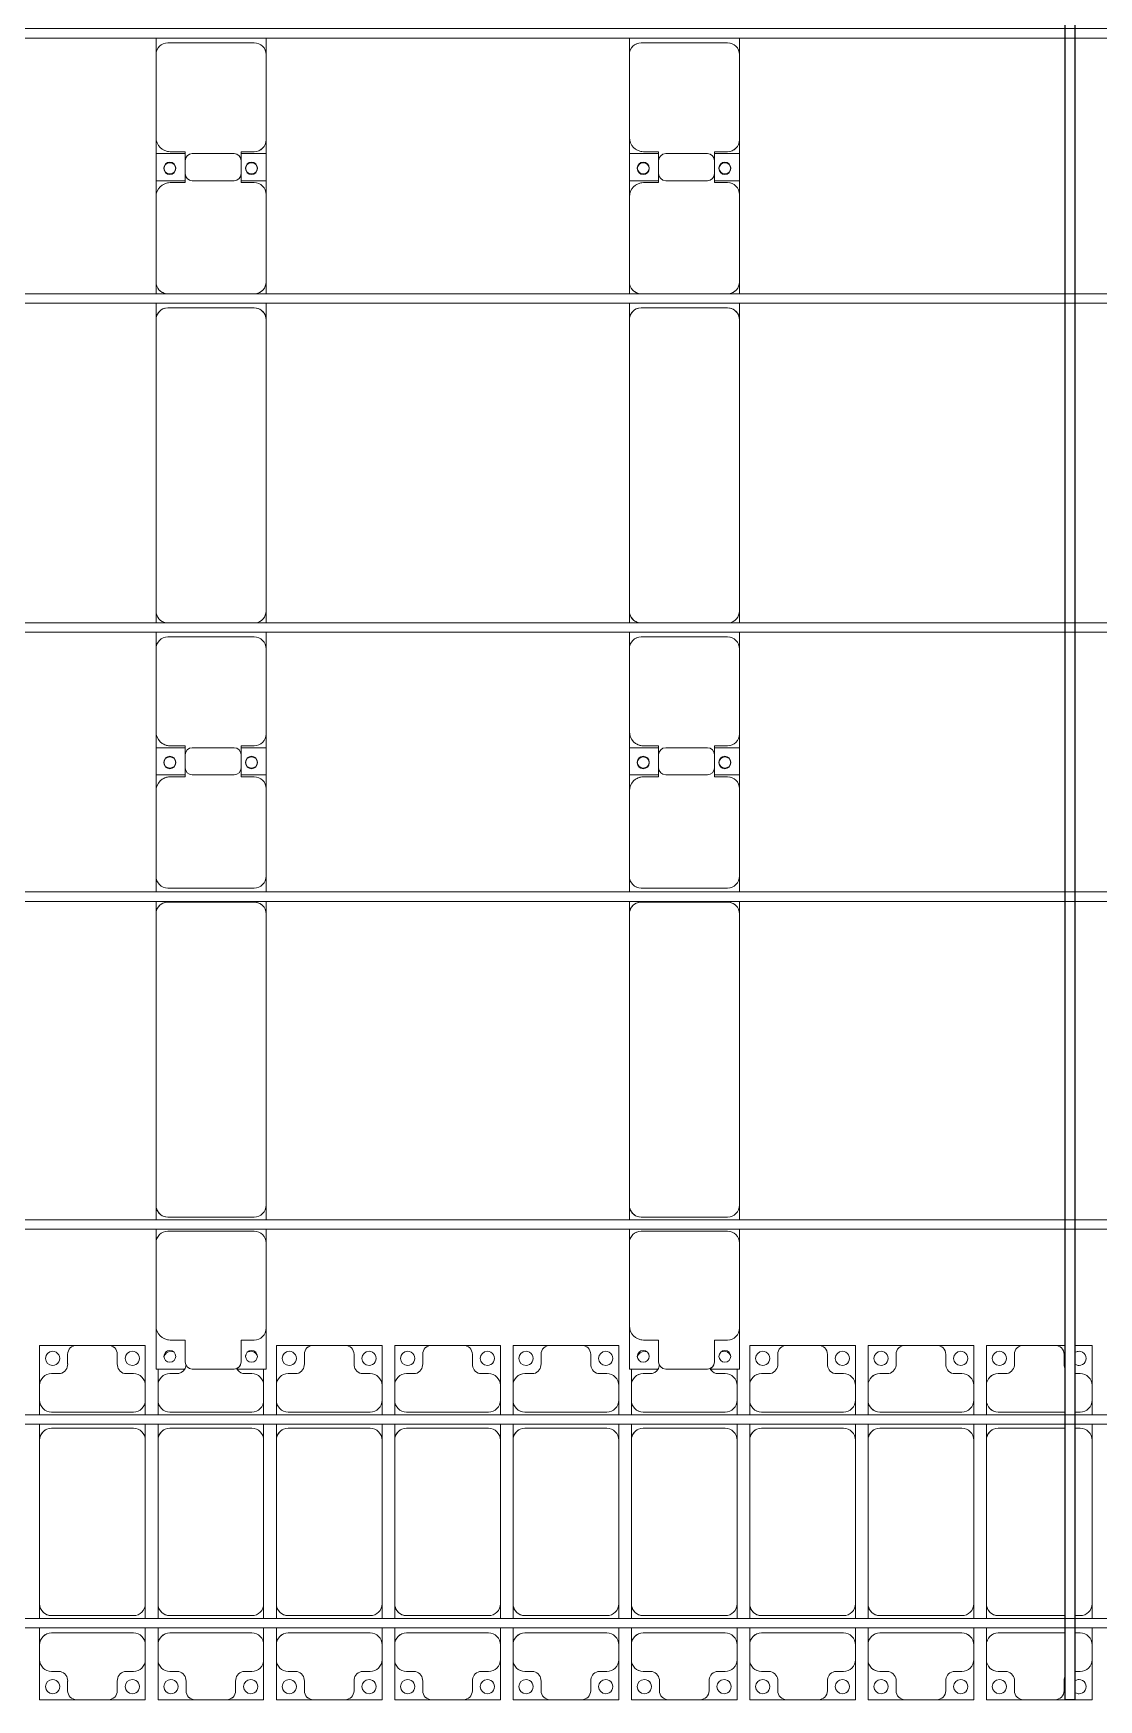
# Model space of a CAD drawing. Header units: millimetres. Extents: x -147246 to 112336, y -213734 to -86506.
# Drawn here: x -132866 to -128365, y -169394 to -162355 of the extents above; entities that cross this region are included whole.
import ezdxf

# ---------------------------------------------------------------- set-up
doc = ezdxf.new("R2010")
doc.units = ezdxf.units.MM
doc.layers.add('A-GENM', color=13, linetype='Continuous', lineweight=9)
doc.layers.add('S-BEAM', color=12, linetype='Continuous', lineweight=9)

# ---------------------------------------------------------------- blocks, each defined once
blk = doc.blocks.new('Dầm C52 - Dầm C52-18788-BỐ TRÍ KHUNG KẾT CẤU BÈ PIN 05')
at = {"layer": 'S-BEAM', "color": 1}
for p, q in [((-74474.3, 20), (74474.3, 20)), ((74474.3, -20), (-74474.3, -20))]:
    blk.add_line(p, q, dxfattribs=at)
blk = doc.blocks.new('Dầm C52 - Dầm C52-18789-BỐ TRÍ KHUNG KẾT CẤU BÈ PIN 05')
at = {"layer": 'S-BEAM', "color": 1}
for p, q in [((-74474.3, 20), (74474.3, 20)), ((74474.3, -20), (-74474.3, -20))]:
    blk.add_line(p, q, dxfattribs=at)
blk = doc.blocks.new('Dầm C52 - Dầm C52-18790-BỐ TRÍ KHUNG KẾT CẤU BÈ PIN 05')
at = {"layer": 'S-BEAM', "color": 1}
for p, q in [((-74474.3, 20), (74474.3, 20)), ((74474.3, -20), (-74474.3, -20))]:
    blk.add_line(p, q, dxfattribs=at)
blk = doc.blocks.new('Dầm C52 - Hộp 40x60-38180-BỐ TRÍ KHUNG KẾT CẤU BÈ PIN 05')
at = {"layer": 'S-BEAM', "color": 3, "lineweight": 25}
for p, q in [((-38419.7, 20), (38419.7, 20)), ((38419.7, 20), (38419.7, -20)), ((38419.7, -20), (-38419.7, -20))]:
    blk.add_line(p, q, dxfattribs=at)
blk = doc.blocks.new('Dai phao do pin - DẢI PHAO ĐỠ PIN-35946-BỐ TRÍ KHUNG KẾT CẤU BÈ PIN 05')
at = {"layer": 'A-GENM', "color": 7}
for p, q in [((-1312.2, 241.6), (-1129.7, 241.6)), ((-1312.2, 120.4), (-1312.2, 241.6)), ((-779.7, 241.6), (-1129.7, 241.6)), ((-779.7, 241.6), (-721.9, 241.6)), ((-681.9, 241.6), (-620.3, 241.6)), ((610.3, 241.6), (-620.3, 241.6)), ((610.3, 241.6), (663.1, 241.6)), ((703.1, 241.6), (769.7, 241.6)), ((1129.7, 241.6), (769.7, 241.6)), ((1129.7, 241.6), (1312.2, 241.6)), ((1197.8, 241.6), (1380.3, 241.6)), ((1197.8, 118.2), (1197.8, 241.6)), ((1312.2, 241.6), (1312.2, 118.2)), ((1730.3, 241.6), (1380.3, 241.6)), ((1730.3, 241.6), (1800.5, 241.6)), ((1840.5, 241.6), (1889.7, 241.6)), ((3120.3, 241.6), (1889.7, 241.6)), ((3120.3, 241.6), (3190.5, 241.6)), ((3230.5, 241.6), (3279.7, 241.6)), ((3639.7, 241.6), (3279.7, 241.6)), ((3639.7, 241.6), (3822.2, 241.6)), ((3707.8, 241.6), (3890.3, 241.6)), ((3707.8, 118.2), (3707.8, 241.6)), ((3822.2, 241.6), (3822.2, 118.2)), ((4240.3, 241.6), (3890.3, 241.6)), ((4240.3, 241.6), (4310.5, 241.6)), ((-1189.7, 181.6), (-1189.7, 118.2)), ((-729.7, -173.4), (-729.7, 191.6)), ((-670.3, 191.6), (-670.3, -173.4)), ((660.3, -173.4), (660.3, 191.6)), ((719.7, 191.6), (719.7, -173.4)), ((1189.7, 118.2), (1189.7, 181.6)), ((1320.3, 181.6), (1320.3, 118.2)), ((1780.3, -173.4), (1780.3, 191.6)), ((3170.3, -173.4), (3170.3, 191.6)), ((3699.7, 118.2), (3699.7, 181.6)), ((3830.3, 181.6), (3830.3, 118.2)), ((4290.3, -173.4), (4290.3, 191.6)), ((-1312.2, 88.2), (-1312.2, -88.2)), ((-1189.7, 118.2), (-1282.2, 118.2)), ((1282.2, 118.2), (1189.7, 118.2)), ((1197.8, 88.2), (1197.8, -88.2)), ((1320.3, 118.2), (1227.8, 118.2)), ((1312.2, -88.2), (1312.2, 88.2)), ((3792.2, 118.2), (3699.7, 118.2)), ((3707.8, 88.2), (3707.8, -88.2)), ((3830.3, 118.2), (3737.8, 118.2)), ((3822.2, -88.2), (3822.2, 88.2)), ((-1312.2, -223.4), (-1312.2, -100.4)), ((-1282.2, -118.2), (-1189.7, -118.2)), ((-1189.7, -118.2), (-1189.7, -173.4)), ((1189.7, -173.4), (1189.7, -118.2)), ((1189.7, -118.2), (1282.2, -118.2)), ((1197.8, -223.4), (1197.8, -118.2)), ((1227.8, -118.2), (1320.3, -118.2)), ((1312.2, -118.2), (1312.2, -223.4)), ((1320.3, -118.2), (1320.3, -173.4)), ((3699.7, -173.4), (3699.7, -118.2)), ((3699.7, -118.2), (3792.2, -118.2)), ((3707.8, -223.4), (3707.8, -118.2)), ((3737.8, -118.2), (3830.3, -118.2)), ((3822.2, -118.2), (3822.2, -223.4)), ((3830.3, -118.2), (3830.3, -173.4)), ((-1139.7, -223.4), (-1312.2, -223.4)), ((-1139.7, -223.4), (-779.7, -223.4)), ((-721.9, -223.4), (-779.7, -223.4)), ((-620.3, -223.4), (-681.9, -223.4)), ((-620.3, -223.4), (610.3, -223.4)), ((663.1, -223.4), (610.3, -223.4)), ((769.7, -223.4), (703.1, -223.4)), ((769.7, -223.4), (1139.7, -223.4)), ((1312.2, -223.4), (1139.7, -223.4)), ((1370.3, -223.4), (1197.8, -223.4)), ((1370.3, -223.4), (1730.3, -223.4)), ((1800.5, -223.4), (1730.3, -223.4)), ((1889.7, -223.4), (1840.5, -223.4)), ((1889.7, -223.4), (3120.3, -223.4)), ((3190.5, -223.4), (3120.3, -223.4)), ((3279.7, -223.4), (3230.5, -223.4)), ((3279.7, -223.4), (3649.7, -223.4)), ((3822.2, -223.4), (3649.7, -223.4)), ((3880.3, -223.4), (3707.8, -223.4)), ((3880.3, -223.4), (4240.3, -223.4)), ((4310.5, -223.4), (4240.3, -223.4))]:
    blk.add_line(p, q, dxfattribs=at)
for centre, radius, start, end in [((-1129.7, 181.6), 60, 90, 180), ((-1129.7, 181.6), 60, 150, 180), ((-779.7, 191.6), 50, 360, 90), ((-779.7, 191.6), 50, 360, 45), ((-620.3, 191.6), 50, 90, 180), ((-620.3, 191.6), 50, 105, 180), ((610.3, 191.6), 50, 360, 90), ((610.3, 191.6), 50, 15, 90), ((769.7, 191.6), 50, 90, 180), ((769.7, 191.6), 50, 135, 180), ((1129.7, 181.6), 60, 360, 90), ((1129.7, 181.6), 60, 360, 30), ((1380.3, 181.6), 60, 90, 180), ((1380.3, 181.6), 60, 150, 180), ((1730.3, 191.6), 50, 360, 90), ((1730.3, 191.6), 50, 360, 45), ((1889.7, 191.6), 50, 90, 173.05948), ((1889.7, 191.6), 50, 105, 173.05948), ((3120.3, 191.6), 50, 360, 90), ((3120.3, 191.6), 50, 15, 90), ((3279.7, 191.6), 50, 90, 173.05948), ((3279.7, 191.6), 50, 135, 173.05948), ((3639.7, 181.6), 60, 360, 90), ((3639.7, 181.6), 60, 360, 30), ((3890.3, 181.6), 60, 90, 180), ((3890.3, 181.6), 60, 150, 180), ((4240.3, 191.6), 50, 360, 90), ((4240.3, 191.6), 50, 360, 45), ((-1258.6, 183.2), 25, 0, 180), ((-1258.6, 183.2), 25, 180, 360), ((1248.6, 183.2), 25, 360, 180), ((1248.6, 183.2), 25, 180, 0), ((1251.4, 183.2), 25, 0, 180), ((1251.4, 183.2), 25, 180, 360), ((3758.6, 183.2), 25, 0, 180), ((3758.6, 183.2), 25, 180, 360), ((3761.4, 183.2), 25, 360, 180), ((3761.4, 183.2), 25, 180, 0), ((-1282.2, 88.2), 30, 90, 180), ((1227.8, 88.2), 30, 90, 180), ((1282.2, 88.2), 30, 360, 90), ((3737.8, 88.2), 30, 90, 180), ((3792.2, 88.2), 30, 360, 90), ((-1282.2, -88.2), 30, 180, 270), ((-1282.2, -88.2), 30, 210, 240), ((-1258.6, -161.8), 25, 0, 180), ((-1258.6, -161.8), 25, 75, 90), ((1227.8, -88.2), 30, 180, 270), ((1248.6, -161.8), 25, 0, 180), ((1251.4, -161.8), 25, 0, 180), ((1282.2, -88.2), 30, 270, 360), ((3737.8, -88.2), 30, 180, 270), ((3758.6, -161.8), 25, 0, 180), ((3761.4, -161.8), 25, 0, 180), ((3792.2, -88.2), 30, 270, 360), ((-1258.6, -161.8), 25, 180, 0), ((-1139.7, -173.4), 50, 180, 270), ((-1139.7, -173.4), 50, 180, 225), ((-779.7, -173.4), 50, 270, 360), ((-779.7, -173.4), 50, 315, 360), ((-620.3, -173.4), 50, 180, 270), ((-620.3, -173.4), 50, 180, 270), ((610.3, -173.4), 50, 270, 360), ((610.3, -173.4), 50, 285, 360), ((769.7, -173.4), 50, 180, 270), ((769.7, -173.4), 50, 180, 225), ((1139.7, -173.4), 50, 270, 360), ((1139.7, -173.4), 50, 315, 360), ((1248.6, -161.8), 25, 180, 360), ((1251.4, -161.8), 25, 180, 0), ((1370.3, -173.4), 50, 180, 270), ((1370.3, -173.4), 50, 180, 225), ((1730.3, -173.4), 50, 270, 360), ((1730.3, -173.4), 50, 315, 360), ((1889.7, -173.4), 50, 186.94052, 270), ((1889.7, -173.4), 50, 186.94052, 270), ((3120.3, -173.4), 50, 270, 360), ((3120.3, -173.4), 50, 285, 360), ((3279.7, -173.4), 50, 186.94052, 270), ((3279.7, -173.4), 50, 186.94052, 225), ((3649.7, -173.4), 50, 270, 0), ((3649.7, -173.4), 50, 315, 0), ((3758.6, -161.8), 25, 180, 360), ((3761.4, -161.8), 25, 180, 360), ((3880.3, -173.4), 50, 180, 270), ((3880.3, -173.4), 50, 180, 225), ((4240.3, -173.4), 50, 270, 360), ((4240.3, -173.4), 50, 315, 360)]:
    blk.add_arc(centre, radius, start, end, dxfattribs=at)
blk = doc.blocks.new('Dai phao do pin - DẢI PHAO ĐỠ PIN-35977-BỐ TRÍ KHUNG KẾT CẤU BÈ PIN 05')
at = {"layer": 'A-GENM', "color": 7}
for p, q in [((-1312.2, 241.6), (-1129.7, 241.6)), ((-1312.2, 120.4), (-1312.2, 241.6)), ((-779.7, 241.6), (-1129.7, 241.6)), ((-779.7, 241.6), (-721.9, 241.6)), ((-681.9, 241.6), (-620.3, 241.6)), ((610.3, 241.6), (-620.3, 241.6)), ((610.3, 241.6), (663.1, 241.6)), ((703.1, 241.6), (769.7, 241.6)), ((1129.7, 241.6), (769.7, 241.6)), ((1129.7, 241.6), (1312.2, 241.6)), ((1197.8, 241.6), (1380.3, 241.6)), ((1197.8, 118.2), (1197.8, 241.6)), ((1312.2, 241.6), (1312.2, 118.2)), ((1730.3, 241.6), (1380.3, 241.6)), ((1730.3, 241.6), (1800.5, 241.6)), ((1840.5, 241.6), (1889.7, 241.6)), ((3120.3, 241.6), (1889.7, 241.6)), ((3120.3, 241.6), (3190.5, 241.6)), ((3230.5, 241.6), (3279.7, 241.6)), ((3639.7, 241.6), (3279.7, 241.6)), ((3639.7, 241.6), (3822.2, 241.6)), ((3707.8, 241.6), (3890.3, 241.6)), ((3707.8, 118.2), (3707.8, 241.6)), ((3822.2, 241.6), (3822.2, 118.2)), ((4240.3, 241.6), (3890.3, 241.6)), ((4240.3, 241.6), (4310.5, 241.6)), ((-1189.7, 181.6), (-1189.7, 118.2)), ((-729.7, -173.4), (-729.7, 191.6)), ((-670.3, 191.6), (-670.3, -173.4)), ((660.3, -173.4), (660.3, 191.6)), ((719.7, 191.6), (719.7, -173.4)), ((1189.7, 118.2), (1189.7, 181.6)), ((1320.3, 181.6), (1320.3, 118.2)), ((1780.3, -173.4), (1780.3, 191.6)), ((3170.3, -173.4), (3170.3, 191.6)), ((3699.7, 118.2), (3699.7, 181.6)), ((3830.3, 181.6), (3830.3, 118.2)), ((4290.3, -173.4), (4290.3, 191.6)), ((-1312.2, 88.2), (-1312.2, -88.2)), ((-1189.7, 118.2), (-1282.2, 118.2)), ((1282.2, 118.2), (1189.7, 118.2)), ((1197.8, 88.2), (1197.8, -88.2)), ((1320.3, 118.2), (1227.8, 118.2)), ((1312.2, -88.2), (1312.2, 88.2)), ((3792.2, 118.2), (3699.7, 118.2)), ((3707.8, 88.2), (3707.8, -88.2)), ((3830.3, 118.2), (3737.8, 118.2)), ((3822.2, -88.2), (3822.2, 88.2)), ((-1312.2, -223.4), (-1312.2, -100.4)), ((-1282.2, -118.2), (-1189.7, -118.2)), ((-1189.7, -118.2), (-1189.7, -173.4)), ((1189.7, -173.4), (1189.7, -118.2)), ((1189.7, -118.2), (1282.2, -118.2)), ((1197.8, -223.4), (1197.8, -118.2)), ((1227.8, -118.2), (1320.3, -118.2)), ((1312.2, -118.2), (1312.2, -223.4)), ((1320.3, -118.2), (1320.3, -173.4)), ((3699.7, -173.4), (3699.7, -118.2)), ((3699.7, -118.2), (3792.2, -118.2)), ((3707.8, -223.4), (3707.8, -118.2)), ((3737.8, -118.2), (3830.3, -118.2)), ((3822.2, -118.2), (3822.2, -223.4)), ((3830.3, -118.2), (3830.3, -173.4)), ((-1139.7, -223.4), (-1312.2, -223.4)), ((-1139.7, -223.4), (-779.7, -223.4)), ((-721.9, -223.4), (-779.7, -223.4)), ((-620.3, -223.4), (-681.9, -223.4)), ((-620.3, -223.4), (610.3, -223.4)), ((663.1, -223.4), (610.3, -223.4)), ((769.7, -223.4), (703.1, -223.4)), ((769.7, -223.4), (1139.7, -223.4)), ((1312.2, -223.4), (1139.7, -223.4)), ((1370.3, -223.4), (1197.8, -223.4)), ((1370.3, -223.4), (1730.3, -223.4)), ((1800.5, -223.4), (1730.3, -223.4)), ((1889.7, -223.4), (1840.5, -223.4)), ((1889.7, -223.4), (3120.3, -223.4)), ((3190.5, -223.4), (3120.3, -223.4)), ((3279.7, -223.4), (3230.5, -223.4)), ((3279.7, -223.4), (3649.7, -223.4)), ((3822.2, -223.4), (3649.7, -223.4)), ((3880.3, -223.4), (3707.8, -223.4)), ((3880.3, -223.4), (4240.3, -223.4)), ((4310.5, -223.4), (4240.3, -223.4))]:
    blk.add_line(p, q, dxfattribs=at)
for centre, radius, start, end in [((-1129.7, 181.6), 60, 90, 180), ((-1129.7, 181.6), 60, 150, 180), ((-779.7, 191.6), 50, 360, 90), ((-779.7, 191.6), 50, 360, 45), ((-620.3, 191.6), 50, 90, 180), ((-620.3, 191.6), 50, 105, 180), ((610.3, 191.6), 50, 360, 90), ((610.3, 191.6), 50, 15, 90), ((769.7, 191.6), 50, 90, 180), ((769.7, 191.6), 50, 135, 180), ((1129.7, 181.6), 60, 360, 90), ((1129.7, 181.6), 60, 360, 30), ((1380.3, 181.6), 60, 90, 180), ((1380.3, 181.6), 60, 150, 180), ((1730.3, 191.6), 50, 360, 90), ((1730.3, 191.6), 50, 360, 45), ((1889.7, 191.6), 50, 90, 173.05948), ((1889.7, 191.6), 50, 105, 173.05948), ((3120.3, 191.6), 50, 360, 90), ((3120.3, 191.6), 50, 15, 90), ((3279.7, 191.6), 50, 90, 173.05948), ((3279.7, 191.6), 50, 135, 173.05948), ((3639.7, 181.6), 60, 360, 90), ((3639.7, 181.6), 60, 360, 30), ((3890.3, 181.6), 60, 90, 180), ((3890.3, 181.6), 60, 150, 180), ((4240.3, 191.6), 50, 360, 90), ((4240.3, 191.6), 50, 360, 45), ((-1258.6, 183.2), 25, 0, 180), ((-1258.6, 183.2), 25, 180, 360), ((1248.6, 183.2), 25, 360, 180), ((1248.6, 183.2), 25, 180, 0), ((1251.4, 183.2), 25, 0, 180), ((1251.4, 183.2), 25, 180, 360), ((3758.6, 183.2), 25, 0, 180), ((3758.6, 183.2), 25, 180, 360), ((3761.4, 183.2), 25, 360, 180), ((3761.4, 183.2), 25, 180, 0), ((-1282.2, 88.2), 30, 90, 180), ((1227.8, 88.2), 30, 90, 180), ((1282.2, 88.2), 30, 360, 90), ((3737.8, 88.2), 30, 90, 180), ((3792.2, 88.2), 30, 360, 90), ((-1282.2, -88.2), 30, 180, 270), ((-1282.2, -88.2), 30, 210, 240), ((-1258.6, -161.8), 25, 0, 180), ((-1258.6, -161.8), 25, 75, 90), ((1227.8, -88.2), 30, 180, 270), ((1248.6, -161.8), 25, 0, 180), ((1251.4, -161.8), 25, 0, 180), ((1282.2, -88.2), 30, 270, 360), ((3737.8, -88.2), 30, 180, 270), ((3758.6, -161.8), 25, 0, 180), ((3761.4, -161.8), 25, 0, 180), ((3792.2, -88.2), 30, 270, 360), ((-1258.6, -161.8), 25, 180, 0), ((-1139.7, -173.4), 50, 180, 270), ((-1139.7, -173.4), 50, 180, 225), ((-779.7, -173.4), 50, 270, 360), ((-779.7, -173.4), 50, 315, 360), ((-620.3, -173.4), 50, 180, 270), ((-620.3, -173.4), 50, 180, 270), ((610.3, -173.4), 50, 270, 360), ((610.3, -173.4), 50, 285, 360), ((769.7, -173.4), 50, 180, 270), ((769.7, -173.4), 50, 180, 225), ((1139.7, -173.4), 50, 270, 360), ((1139.7, -173.4), 50, 315, 360), ((1248.6, -161.8), 25, 180, 360), ((1251.4, -161.8), 25, 180, 0), ((1370.3, -173.4), 50, 180, 270), ((1370.3, -173.4), 50, 180, 225), ((1730.3, -173.4), 50, 270, 360), ((1730.3, -173.4), 50, 315, 360), ((1889.7, -173.4), 50, 186.94052, 270), ((1889.7, -173.4), 50, 186.94052, 270), ((3120.3, -173.4), 50, 270, 360), ((3120.3, -173.4), 50, 285, 360), ((3279.7, -173.4), 50, 186.94052, 270), ((3279.7, -173.4), 50, 186.94052, 225), ((3649.7, -173.4), 50, 270, 0), ((3649.7, -173.4), 50, 315, 0), ((3758.6, -161.8), 25, 180, 360), ((3761.4, -161.8), 25, 180, 360), ((3880.3, -173.4), 50, 180, 270), ((3880.3, -173.4), 50, 180, 225), ((4240.3, -173.4), 50, 270, 360), ((4240.3, -173.4), 50, 315, 360)]:
    blk.add_arc(centre, radius, start, end, dxfattribs=at)
blk = doc.blocks.new('Dai phaodi lai - DẢI PHAO ĐI LẠI-37321-BỐ TRÍ KHUNG KẾT CẤU BÈ PIN 05')
at = {"layer": 'A-GENM', "color": 7}
for p, q in [((7276.8, 748.4), (7433.1, 748.4)), ((7276.8, 579.3), (7276.8, 748.4)), ((7395.1, 710.4), (7395.1, 670.7)), ((7566.9, 748.4), (7433.1, 748.4)), ((7566.9, 748.4), (7723.2, 748.4)), ((7604.9, 670.7), (7604.9, 710.4)), ((7723.2, 748.4), (7723.2, 579.3)), ((8276.8, 748.4), (8433.1, 748.4)), ((8276.8, 579.3), (8276.8, 748.4)), ((8395.1, 710.4), (8395.1, 670.7)), ((8566.9, 748.4), (8433.1, 748.4)), ((8566.9, 748.4), (8723.2, 748.4)), ((8604.9, 670.7), (8604.9, 710.4)), ((8723.2, 748.4), (8723.2, 579.3)), ((8776.8, 748.4), (8933.1, 748.4)), ((8776.8, 579.3), (8776.8, 748.4)), ((8895.1, 710.4), (8895.1, 670.7)), ((9066.9, 748.4), (8933.1, 748.4)), ((9066.9, 748.4), (9223.2, 748.4)), ((9104.9, 670.7), (9104.9, 710.4)), ((9223.2, 748.4), (9223.2, 579.3)), ((9276.8, 748.4), (9433.1, 748.4)), ((9276.8, 579.3), (9276.8, 748.4)), ((9395.1, 710.4), (9395.1, 670.7)), ((9566.9, 748.4), (9433.1, 748.4)), ((9566.9, 748.4), (9723.2, 748.4)), ((9604.9, 670.7), (9604.9, 710.4)), ((9723.2, 748.4), (9723.2, 579.3)), ((10276.8, 748.4), (10433.1, 748.4)), ((10276.8, 579.3), (10276.8, 748.4)), ((10395.1, 710.4), (10395.1, 670.7)), ((10566.9, 748.4), (10433.1, 748.4)), ((10566.9, 748.4), (10723.2, 748.4)), ((10604.9, 670.7), (10604.9, 710.4)), ((10723.2, 748.4), (10723.2, 579.3)), ((10776.8, 748.4), (10933.1, 748.4)), ((10776.8, 579.3), (10776.8, 748.4)), ((10895.1, 710.4), (10895.1, 670.7)), ((11066.9, 748.4), (10933.1, 748.4)), ((11066.9, 748.4), (11223.2, 748.4)), ((11104.9, 670.7), (11104.9, 710.4)), ((11223.2, 748.4), (11223.2, 579.3)), ((11276.8, 748.4), (11433.1, 748.4)), ((11276.8, 579.3), (11276.8, 748.4)), ((11395.1, 710.4), (11395.1, 670.7)), ((11566.9, 748.4), (11433.1, 748.4)), ((11566.9, 748.4), (11610, 748.4)), ((11604.9, 670.7), (11604.9, 710.4)), ((11650, 748.4), (11723.2, 748.4)), ((11723.2, 748.4), (11723.2, 579.3)), ((7776.8, 579.3), (7776.8, 648.9)), ((8223.2, 649.2), (8223.2, 579.3)), ((9776.8, 579.3), (9776.8, 648.9)), ((10223.2, 649.2), (10223.2, 579.3)), ((7276.8, 579.3), (7276.8, 516.7)), ((7364.3, 629.3), (7326.8, 629.3)), ((7673.2, 629.3), (7635.7, 629.3)), ((7723.2, 516.7), (7723.2, 579.3)), ((7776.8, 579.3), (7776.8, 516.7)), ((7864.3, 629.3), (7826.8, 629.3)), ((8173.2, 629.3), (8135.7, 629.3)), ((8223.2, 516.7), (8223.2, 579.3)), ((8276.8, 579.3), (8276.8, 516.7)), ((8364.3, 629.3), (8326.8, 629.3)), ((8673.2, 629.3), (8635.7, 629.3)), ((8723.2, 516.7), (8723.2, 579.3)), ((8776.8, 579.3), (8776.8, 516.7)), ((8864.3, 629.3), (8826.8, 629.3)), ((9173.2, 629.3), (9135.7, 629.3)), ((9223.2, 516.7), (9223.2, 579.3)), ((9276.8, 579.3), (9276.8, 516.7)), ((9364.3, 629.3), (9326.8, 629.3)), ((9673.2, 629.3), (9635.7, 629.3)), ((9723.2, 516.7), (9723.2, 579.3)), ((9776.8, 579.3), (9776.8, 516.7)), ((9864.3, 629.3), (9826.8, 629.3)), ((10173.2, 629.3), (10135.7, 629.3)), ((10223.2, 516.7), (10223.2, 579.3)), ((10276.8, 579.3), (10276.8, 516.7)), ((10364.3, 629.3), (10326.8, 629.3)), ((10673.2, 629.3), (10635.7, 629.3)), ((10723.2, 516.7), (10723.2, 579.3)), ((10776.8, 579.3), (10776.8, 516.7)), ((10864.3, 629.3), (10826.8, 629.3)), ((11173.2, 629.3), (11135.7, 629.3)), ((11223.2, 516.7), (11223.2, 579.3)), ((11276.8, 579.3), (11276.8, 516.7)), ((11364.3, 629.3), (11326.8, 629.3)), ((11673.2, 629.3), (11650, 629.3)), ((11723.2, 516.7), (11723.2, 579.3)), ((7276.8, 455.1), (7276.8, 516.7)), ((7723.2, 516.7), (7723.2, 455.1)), ((7776.8, 455.1), (7776.8, 516.7)), ((8223.2, 516.7), (8223.2, 455.1)), ((8276.8, 455.1), (8276.8, 516.7)), ((8723.2, 516.7), (8723.2, 455.1)), ((8776.8, 455.1), (8776.8, 516.7)), ((9223.2, 516.7), (9223.2, 455.1)), ((9276.8, 455.1), (9276.8, 516.7)), ((9723.2, 516.7), (9723.2, 455.1)), ((9776.8, 455.1), (9776.8, 516.7)), ((10223.2, 516.7), (10223.2, 455.1)), ((10276.8, 455.1), (10276.8, 516.7)), ((10723.2, 516.7), (10723.2, 455.1)), ((10776.8, 455.1), (10776.8, 516.7)), ((11223.2, 516.7), (11223.2, 455.1)), ((11276.8, 455.1), (11276.8, 516.7)), ((11723.2, 516.7), (11723.2, 455.1)), ((7326.8, 466.7), (7673.2, 466.7)), ((7826.8, 466.7), (8173.2, 466.7)), ((8326.8, 466.7), (8673.2, 466.7)), ((8826.8, 466.7), (9173.2, 466.7)), ((9326.8, 466.7), (9673.2, 466.7)), ((9826.8, 466.7), (10173.2, 466.7)), ((10326.8, 466.7), (10673.2, 466.7)), ((10826.8, 466.7), (11173.2, 466.7)), ((11326.8, 466.7), (11610, 466.7)), ((11650, 466.7), (11673.2, 466.7)), ((7276.8, 348.3), (7276.8, 415.1)), ((7673.2, 398.3), (7326.8, 398.3)), ((7723.2, 415.1), (7723.2, 348.3)), ((7776.8, 348.3), (7776.8, 415.1)), ((8173.2, 398.3), (7826.8, 398.3)), ((8223.2, 415.1), (8223.2, 348.3)), ((8276.8, 348.3), (8276.8, 415.1)), ((8673.2, 398.3), (8326.8, 398.3)), ((8723.2, 415.1), (8723.2, 348.3)), ((8776.8, 348.3), (8776.8, 415.1)), ((9173.2, 398.3), (8826.8, 398.3)), ((9223.2, 415.1), (9223.2, 348.3)), ((9276.8, 348.3), (9276.8, 415.1)), ((9673.2, 398.3), (9326.8, 398.3)), ((9723.2, 415.1), (9723.2, 348.3)), ((9776.8, 348.3), (9776.8, 415.1)), ((10173.2, 398.3), (9826.8, 398.3)), ((10223.2, 415.1), (10223.2, 348.3)), ((10276.8, 348.3), (10276.8, 415.1)), ((10673.2, 398.3), (10326.8, 398.3)), ((10723.2, 415.1), (10723.2, 348.3)), ((10776.8, 348.3), (10776.8, 415.1)), ((11173.2, 398.3), (10826.8, 398.3)), ((11223.2, 415.1), (11223.2, 348.3)), ((11276.8, 348.3), (11276.8, 415.1)), ((11610, 398.3), (11326.8, 398.3)), ((11673.2, 398.3), (11650, 398.3)), ((11723.2, 415.1), (11723.2, 348.3)), ((7276.8, 348.3), (7276.8, -343.3)), ((7723.2, -343.3), (7723.2, 348.3)), ((7776.8, 348.3), (7776.8, -343.3)), ((8223.2, -343.3), (8223.2, 348.3)), ((8276.8, 348.3), (8276.8, -343.3)), ((8723.2, -343.3), (8723.2, 348.3)), ((8776.8, 348.3), (8776.8, -343.3)), ((9223.2, -343.3), (9223.2, 348.3)), ((9276.8, 348.3), (9276.8, -343.3)), ((9723.2, -343.3), (9723.2, 348.3)), ((9776.8, 348.3), (9776.8, -343.3)), ((10223.2, -343.3), (10223.2, 348.3)), ((10276.8, 348.3), (10276.8, -343.3)), ((10723.2, -343.3), (10723.2, 348.3)), ((10776.8, 348.3), (10776.8, -343.3)), ((11223.2, -343.3), (11223.2, 348.3)), ((11276.8, 348.3), (11276.8, -343.3)), ((11723.2, -343.3), (11723.2, 348.3)), ((7276.8, -404.9), (7276.8, -343.3)), ((7723.2, -343.3), (7723.2, -404.9)), ((7776.8, -404.9), (7776.8, -343.3)), ((8223.2, -343.3), (8223.2, -404.9)), ((8276.8, -404.9), (8276.8, -343.3)), ((8723.2, -343.3), (8723.2, -404.9)), ((8776.8, -404.9), (8776.8, -343.3)), ((9223.2, -343.3), (9223.2, -404.9)), ((9276.8, -404.9), (9276.8, -343.3)), ((9723.2, -343.3), (9723.2, -404.9)), ((9776.8, -404.9), (9776.8, -343.3)), ((10223.2, -343.3), (10223.2, -404.9)), ((10276.8, -404.9), (10276.8, -343.3)), ((10723.2, -343.3), (10723.2, -404.9)), ((10776.8, -404.9), (10776.8, -343.3)), ((11223.2, -343.3), (11223.2, -404.9)), ((11276.8, -404.9), (11276.8, -343.3)), ((11723.2, -343.3), (11723.2, -404.9)), ((7326.8, -393.3), (7673.2, -393.3)), ((7826.8, -393.3), (8173.2, -393.3)), ((8326.8, -393.3), (8673.2, -393.3)), ((8826.8, -393.3), (9173.2, -393.3)), ((9326.8, -393.3), (9673.2, -393.3)), ((9826.8, -393.3), (10173.2, -393.3)), ((10326.8, -393.3), (10673.2, -393.3)), ((10826.8, -393.3), (11173.2, -393.3)), ((11326.8, -393.3), (11610, -393.3)), ((11650, -393.3), (11673.2, -393.3)), ((7276.8, -516.7), (7276.8, -444.9)), ((7673.2, -466.7), (7326.8, -466.7)), ((7723.2, -444.9), (7723.2, -516.7)), ((7776.8, -516.7), (7776.8, -444.9)), ((8173.2, -466.7), (7826.8, -466.7)), ((8223.2, -444.9), (8223.2, -516.7)), ((8276.8, -516.7), (8276.8, -444.9)), ((8673.2, -466.7), (8326.8, -466.7)), ((8723.2, -444.9), (8723.2, -516.7)), ((8776.8, -516.7), (8776.8, -444.9)), ((9173.2, -466.7), (8826.8, -466.7)), ((9223.2, -444.9), (9223.2, -516.7)), ((9276.8, -516.7), (9276.8, -444.9)), ((9673.2, -466.7), (9326.8, -466.7)), ((9723.2, -444.9), (9723.2, -516.7)), ((9776.8, -516.7), (9776.8, -444.9)), ((10173.2, -466.7), (9826.8, -466.7)), ((10223.2, -444.9), (10223.2, -516.7)), ((10276.8, -516.7), (10276.8, -444.9)), ((10673.2, -466.7), (10326.8, -466.7)), ((10723.2, -444.9), (10723.2, -516.7)), ((10776.8, -516.7), (10776.8, -444.9)), ((11173.2, -466.7), (10826.8, -466.7)), ((11223.2, -444.9), (11223.2, -516.7)), ((11276.8, -516.7), (11276.8, -444.9)), ((11610, -466.7), (11326.8, -466.7)), ((11673.2, -466.7), (11650, -466.7)), ((11723.2, -444.9), (11723.2, -516.7)), ((7276.8, -516.7), (7276.8, -579.3)), ((7723.2, -579.3), (7723.2, -516.7)), ((7776.8, -516.7), (7776.8, -579.3)), ((8223.2, -579.3), (8223.2, -516.7)), ((8276.8, -516.7), (8276.8, -579.3)), ((8723.2, -579.3), (8723.2, -516.7)), ((8776.8, -516.7), (8776.8, -579.3)), ((9223.2, -579.3), (9223.2, -516.7)), ((9276.8, -516.7), (9276.8, -579.3)), ((9723.2, -579.3), (9723.2, -516.7)), ((9776.8, -516.7), (9776.8, -579.3)), ((10223.2, -579.3), (10223.2, -516.7)), ((10276.8, -516.7), (10276.8, -579.3)), ((10723.2, -579.3), (10723.2, -516.7)), ((10776.8, -516.7), (10776.8, -579.3)), ((11223.2, -579.3), (11223.2, -516.7)), ((11276.8, -516.7), (11276.8, -579.3)), ((11723.2, -579.3), (11723.2, -516.7)), ((7276.8, -748.4), (7276.8, -579.3)), ((7326.8, -629.3), (7364.3, -629.3)), ((7635.7, -629.3), (7673.2, -629.3)), ((7723.2, -579.3), (7723.2, -748.4)), ((7776.8, -748.4), (7776.8, -579.3)), ((7826.8, -629.3), (7864.3, -629.3)), ((8135.7, -629.3), (8173.2, -629.3)), ((8223.2, -579.3), (8223.2, -748.4)), ((8276.8, -748.4), (8276.8, -579.3)), ((8326.8, -629.3), (8364.3, -629.3)), ((8635.7, -629.3), (8673.2, -629.3)), ((8723.2, -579.3), (8723.2, -748.4)), ((8776.8, -748.4), (8776.8, -579.3)), ((8826.8, -629.3), (8864.3, -629.3)), ((9135.7, -629.3), (9173.2, -629.3)), ((9223.2, -579.3), (9223.2, -748.4)), ((9276.8, -748.4), (9276.8, -579.3)), ((9326.8, -629.3), (9364.3, -629.3)), ((9635.7, -629.3), (9673.2, -629.3)), ((9723.2, -579.3), (9723.2, -748.4)), ((9776.8, -748.4), (9776.8, -579.3)), ((9826.8, -629.3), (9864.3, -629.3)), ((10135.7, -629.3), (10173.2, -629.3)), ((10223.2, -579.3), (10223.2, -748.4)), ((10276.8, -748.4), (10276.8, -579.3)), ((10326.8, -629.3), (10364.3, -629.3)), ((10635.7, -629.3), (10673.2, -629.3)), ((10723.2, -579.3), (10723.2, -748.4)), ((10776.8, -748.4), (10776.8, -579.3)), ((10826.8, -629.3), (10864.3, -629.3)), ((11135.7, -629.3), (11173.2, -629.3)), ((11223.2, -579.3), (11223.2, -748.4)), ((11276.8, -748.4), (11276.8, -579.3)), ((11326.8, -629.3), (11364.3, -629.3)), ((11650, -629.3), (11673.2, -629.3)), ((11723.2, -579.3), (11723.2, -748.4)), ((7395.1, -670.7), (7395.1, -710.4)), ((7604.9, -710.4), (7604.9, -670.7)), ((7895.1, -670.7), (7895.1, -710.4)), ((8104.9, -710.4), (8104.9, -670.7)), ((8395.1, -670.7), (8395.1, -710.4)), ((8604.9, -710.4), (8604.9, -670.7)), ((8895.1, -670.7), (8895.1, -710.4)), ((9104.9, -710.4), (9104.9, -670.7)), ((9395.1, -670.7), (9395.1, -710.4)), ((9604.9, -710.4), (9604.9, -670.7)), ((9895.1, -670.7), (9895.1, -710.4)), ((10104.9, -710.4), (10104.9, -670.7)), ((10395.1, -670.7), (10395.1, -710.4)), ((10604.9, -710.4), (10604.9, -670.7)), ((10895.1, -670.7), (10895.1, -710.4)), ((11104.9, -710.4), (11104.9, -670.7)), ((11395.1, -670.7), (11395.1, -710.4)), ((11604.9, -710.4), (11604.9, -670.7)), ((7433.1, -748.4), (7276.8, -748.4)), ((7433.1, -748.4), (7566.9, -748.4)), ((7723.2, -748.4), (7566.9, -748.4)), ((7933.1, -748.4), (7776.8, -748.4)), ((7933.1, -748.4), (8066.9, -748.4)), ((8223.2, -748.4), (8066.9, -748.4)), ((8433.1, -748.4), (8276.8, -748.4)), ((8433.1, -748.4), (8566.9, -748.4)), ((8723.2, -748.4), (8566.9, -748.4)), ((8933.1, -748.4), (8776.8, -748.4)), ((8933.1, -748.4), (9066.9, -748.4)), ((9223.2, -748.4), (9066.9, -748.4)), ((9433.1, -748.4), (9276.8, -748.4)), ((9433.1, -748.4), (9566.9, -748.4)), ((9723.2, -748.4), (9566.9, -748.4)), ((9933.1, -748.4), (9776.8, -748.4)), ((9933.1, -748.4), (10066.9, -748.4)), ((10223.2, -748.4), (10066.9, -748.4)), ((10433.1, -748.4), (10276.8, -748.4)), ((10433.1, -748.4), (10566.9, -748.4)), ((10723.2, -748.4), (10566.9, -748.4)), ((10933.1, -748.4), (10776.8, -748.4)), ((10933.1, -748.4), (11066.9, -748.4)), ((11223.2, -748.4), (11066.9, -748.4)), ((11433.1, -748.4), (11276.8, -748.4)), ((11433.1, -748.4), (11566.9, -748.4)), ((11610, -748.4), (11566.9, -748.4)), ((11723.2, -748.4), (11650, -748.4))]:
    blk.add_line(p, q, dxfattribs=at)
for centre, radius, start, end in [((7331.6, 693.3), 30, 90, 270), ((7331.6, 693.3), 30, 270, 90), ((7433.1, 710.4), 38, 90, 180), ((7433.1, 710.4), 38, 90, 135), ((7566.9, 710.4), 38, 0, 90), ((7566.9, 710.4), 38, 45, 90), ((7668.4, 693.3), 30, 90, 270), ((7668.4, 693.3), 30, 270, 90), ((7831.6, 693.3), 30, 90, 165), ((7831.6, 693.3), 30, 75, 90), ((8168.4, 693.3), 30, 90, 118.45309), ((8168.4, 693.3), 30, 30, 90), ((8331.6, 693.3), 30, 90, 270), ((8331.6, 693.3), 30, 270, 90), ((8433.1, 710.4), 38, 90, 180), ((8433.1, 710.4), 38, 90, 135), ((8566.9, 710.4), 38, 0, 90), ((8566.9, 710.4), 38, 45, 90), ((8668.4, 693.3), 30, 90, 270), ((8668.4, 693.3), 30, 270, 90), ((8831.6, 693.3), 30, 90, 270), ((8831.6, 693.3), 30, 270, 90), ((8933.1, 710.4), 38, 90, 180), ((8933.1, 710.4), 38, 90, 135), ((9066.9, 710.4), 38, 0, 90), ((9066.9, 710.4), 38, 45, 90), ((9168.4, 693.3), 30, 90, 270), ((9168.4, 693.3), 30, 270, 90), ((9331.6, 693.3), 30, 90, 270), ((9331.6, 693.3), 30, 270, 90), ((9433.1, 710.4), 38, 90, 180), ((9433.1, 710.4), 38, 90, 135), ((9566.9, 710.4), 38, 0, 90), ((9566.9, 710.4), 38, 45, 90), ((9668.4, 693.3), 30, 90, 270), ((9668.4, 693.3), 30, 270, 90), ((9831.6, 693.3), 30, 90, 165), ((9831.6, 693.3), 30, 75, 90), ((10168.4, 693.3), 30, 90, 118.45309), ((10168.4, 693.3), 30, 30, 90), ((10331.6, 693.3), 30, 90, 270), ((10331.6, 693.3), 30, 270, 90), ((10433.1, 710.4), 38, 90, 180), ((10433.1, 710.4), 38, 90, 135), ((10566.9, 710.4), 38, 0, 90), ((10566.9, 710.4), 38, 45, 90), ((10668.4, 693.3), 30, 90, 270), ((10668.4, 693.3), 30, 270, 90), ((10831.6, 693.3), 30, 90, 270), ((10831.6, 693.3), 30, 270, 90), ((10933.1, 710.4), 38, 90, 180), ((10933.1, 710.4), 38, 90, 135), ((11066.9, 710.4), 38, 0, 90), ((11066.9, 710.4), 38, 45, 90), ((11168.4, 693.3), 30, 90, 270), ((11168.4, 693.3), 30, 270, 90), ((11331.6, 693.3), 30, 90, 270), ((11331.6, 693.3), 30, 270, 90), ((11433.1, 710.4), 38, 90, 180), ((11433.1, 710.4), 38, 90, 135), ((11566.9, 710.4), 38, 0, 90), ((11566.9, 710.4), 38, 45, 90), ((11668.4, 693.3), 30, 90, 120), ((11668.4, 693.3), 30, 270, 90), ((7355.2, 668.2), 40, 283.18854, 3.50807), ((7644.8, 668.2), 40, 176.49193, 256.81146), ((7855.2, 668.2), 40, 283.18854, 350.12149), ((8144.8, 668.2), 40, 203.2651, 256.81146), ((8355.2, 668.2), 40, 283.18854, 3.50807), ((8644.8, 668.2), 40, 176.49193, 256.81146), ((8855.2, 668.2), 40, 283.18854, 3.50807), ((9144.8, 668.2), 40, 176.49193, 256.81146), ((9355.2, 668.2), 40, 283.18854, 3.50807), ((9644.8, 668.2), 40, 176.49193, 256.81146), ((9855.2, 668.2), 40, 283.18854, 350.12149), ((10144.8, 668.2), 40, 203.2651, 256.81146), ((10355.2, 668.2), 40, 283.18854, 3.50807), ((10644.8, 668.2), 40, 176.49193, 256.81146), ((10855.2, 668.2), 40, 283.18854, 3.50807), ((11144.8, 668.2), 40, 176.49193, 256.81146), ((11355.2, 668.2), 40, 283.18854, 3.50807), ((11644.8, 668.2), 40, 176.49193, 203.2651), ((11668.4, 693.3), 30, 240, 270), ((7326.8, 579.3), 50, 90, 180), ((7326.8, 579.3), 50, 90, 135), ((7673.2, 579.3), 50, 360, 90), ((7673.2, 579.3), 50, 45, 90), ((7826.8, 579.3), 50, 90, 180), ((7826.8, 579.3), 50, 90, 135), ((8173.2, 579.3), 50, 0, 90), ((8173.2, 579.3), 50, 45, 90), ((8326.8, 579.3), 50, 90, 180), ((8326.8, 579.3), 50, 90, 135), ((8673.2, 579.3), 50, 0, 90), ((8673.2, 579.3), 50, 45, 90), ((8826.8, 579.3), 50, 90, 180), ((8826.8, 579.3), 50, 90, 135), ((9173.2, 579.3), 50, 0, 90), ((9173.2, 579.3), 50, 45, 90), ((9326.8, 579.3), 50, 90, 180), ((9326.8, 579.3), 50, 90, 135), ((9673.2, 579.3), 50, 360, 90), ((9673.2, 579.3), 50, 45, 90), ((9826.8, 579.3), 50, 90, 180), ((9826.8, 579.3), 50, 90, 135), ((10173.2, 579.3), 50, 360, 90), ((10173.2, 579.3), 50, 45, 90), ((10326.8, 579.3), 50, 90, 180), ((10326.8, 579.3), 50, 90, 135), ((10673.2, 579.3), 50, 360, 90), ((10673.2, 579.3), 50, 45, 90), ((10826.8, 579.3), 50, 90, 180), ((10826.8, 579.3), 50, 90, 135), ((11173.2, 579.3), 50, 0, 90), ((11173.2, 579.3), 50, 45, 90), ((11326.8, 579.3), 50, 90, 180), ((11326.8, 579.3), 50, 90, 135), ((11673.2, 579.3), 50, 0, 90), ((11673.2, 579.3), 50, 45, 90), ((7326.8, 516.7), 50, 180, 270), ((7673.2, 516.7), 50, 270, 0), ((7826.8, 516.7), 50, 180, 270), ((8173.2, 516.7), 50, 270, 0), ((8326.8, 516.7), 50, 180, 270), ((8673.2, 516.7), 50, 270, 0), ((8826.8, 516.7), 50, 180, 270), ((9173.2, 516.7), 50, 270, 0), ((9326.8, 516.7), 50, 180, 270), ((9673.2, 516.7), 50, 270, 0), ((9826.8, 516.7), 50, 180, 270), ((10173.2, 516.7), 50, 270, 0), ((10326.8, 516.7), 50, 180, 270), ((10673.2, 516.7), 50, 270, 0), ((10826.8, 516.7), 50, 180, 270), ((11173.2, 516.7), 50, 270, 0), ((11326.8, 516.7), 50, 180, 270), ((11673.2, 516.7), 50, 270, 0), ((7326.8, 516.7), 50, 225, 270), ((7673.2, 516.7), 50, 270, 315), ((7826.8, 516.7), 50, 225, 270), ((8173.2, 516.7), 50, 270, 315), ((8326.8, 516.7), 50, 225, 270), ((8673.2, 516.7), 50, 270, 315), ((8826.8, 516.7), 50, 225, 270), ((9173.2, 516.7), 50, 270, 315), ((9326.8, 516.7), 50, 225, 270), ((9673.2, 516.7), 50, 270, 315), ((9826.8, 516.7), 50, 225, 270), ((10173.2, 516.7), 50, 270, 315), ((10326.8, 516.7), 50, 225, 270), ((10673.2, 516.7), 50, 270, 315), ((10826.8, 516.7), 50, 225, 270), ((11173.2, 516.7), 50, 270, 315), ((11326.8, 516.7), 50, 225, 270), ((11673.2, 516.7), 50, 270, 315), ((7326.8, 348.3), 50, 90, 180), ((7326.8, 348.3), 50, 120, 165), ((7673.2, 348.3), 50, 360, 90), ((7673.2, 348.3), 50, 45, 90), ((7826.8, 348.3), 50, 90, 180), ((7826.8, 348.3), 50, 120, 165), ((8173.2, 348.3), 50, 0, 90), ((8173.2, 348.3), 50, 45, 90), ((8326.8, 348.3), 50, 90, 180), ((8326.8, 348.3), 50, 120, 165), ((8673.2, 348.3), 50, 0, 90), ((8673.2, 348.3), 50, 45, 90), ((8826.8, 348.3), 50, 90, 180), ((8826.8, 348.3), 50, 120, 165), ((9173.2, 348.3), 50, 0, 90), ((9173.2, 348.3), 50, 45, 90), ((9326.8, 348.3), 50, 90, 180), ((9326.8, 348.3), 50, 120, 165), ((9673.2, 348.3), 50, 360, 90), ((9673.2, 348.3), 50, 45, 90), ((9826.8, 348.3), 50, 90, 180), ((9826.8, 348.3), 50, 120, 165), ((10173.2, 348.3), 50, 0, 90), ((10173.2, 348.3), 50, 45, 90), ((10326.8, 348.3), 50, 90, 180), ((10326.8, 348.3), 50, 120, 165), ((10673.2, 348.3), 50, 0, 90), ((10673.2, 348.3), 50, 45, 90), ((10826.8, 348.3), 50, 90, 180), ((10826.8, 348.3), 50, 120, 165), ((11173.2, 348.3), 50, 0, 90), ((11173.2, 348.3), 50, 45, 90), ((11326.8, 348.3), 50, 90, 180), ((11326.8, 348.3), 50, 120, 165), ((11673.2, 348.3), 50, 0, 90), ((11673.2, 348.3), 50, 45, 90), ((7326.8, -343.3), 50, 180, 270), ((7326.8, -343.3), 50, 180, 255), ((7673.2, -343.3), 50, 270, 0), ((7673.2, -343.3), 50, 315, 0), ((7826.8, -343.3), 50, 180, 270), ((7826.8, -343.3), 50, 180, 255), ((8173.2, -343.3), 50, 270, 0), ((8173.2, -343.3), 50, 315, 0), ((8326.8, -343.3), 50, 180, 270), ((8326.8, -343.3), 50, 180, 255), ((8673.2, -343.3), 50, 270, 0), ((8673.2, -343.3), 50, 315, 0), ((8826.8, -343.3), 50, 180, 270), ((8826.8, -343.3), 50, 180, 255), ((9173.2, -343.3), 50, 270, 0), ((9173.2, -343.3), 50, 315, 0), ((9326.8, -343.3), 50, 180, 270), ((9326.8, -343.3), 50, 180, 255), ((9673.2, -343.3), 50, 270, 0), ((9673.2, -343.3), 50, 315, 0), ((9826.8, -343.3), 50, 180, 270), ((9826.8, -343.3), 50, 180, 255), ((10173.2, -343.3), 50, 270, 0), ((10173.2, -343.3), 50, 315, 0), ((10326.8, -343.3), 50, 180, 270), ((10326.8, -343.3), 50, 180, 255), ((10673.2, -343.3), 50, 270, 360), ((10673.2, -343.3), 50, 315, 0), ((10826.8, -343.3), 50, 180, 270), ((10826.8, -343.3), 50, 180, 255), ((11173.2, -343.3), 50, 270, 0), ((11173.2, -343.3), 50, 315, 0), ((11326.8, -343.3), 50, 180, 270), ((11326.8, -343.3), 50, 180, 255), ((11673.2, -343.3), 50, 270, 360), ((11673.2, -343.3), 50, 315, 0), ((7326.8, -516.7), 50, 90, 180), ((7326.8, -516.7), 50, 90, 135), ((7673.2, -516.7), 50, 360, 90), ((7673.2, -516.7), 50, 45, 90), ((7826.8, -516.7), 50, 90, 180), ((7826.8, -516.7), 50, 90, 135), ((8173.2, -516.7), 50, 360, 90), ((8173.2, -516.7), 50, 45, 90), ((8326.8, -516.7), 50, 90, 180), ((8326.8, -516.7), 50, 90, 135), ((8673.2, -516.7), 50, 360, 90), ((8673.2, -516.7), 50, 45, 90), ((8826.8, -516.7), 50, 90, 180), ((8826.8, -516.7), 50, 90, 135), ((9173.2, -516.7), 50, 360, 90), ((9173.2, -516.7), 50, 45, 90), ((9326.8, -516.7), 50, 90, 180), ((9326.8, -516.7), 50, 90, 135), ((9673.2, -516.7), 50, 360, 90), ((9673.2, -516.7), 50, 45, 90), ((9826.8, -516.7), 50, 90, 180), ((9826.8, -516.7), 50, 90, 135), ((10173.2, -516.7), 50, 360, 90), ((10173.2, -516.7), 50, 45, 90), ((10326.8, -516.7), 50, 90, 180), ((10326.8, -516.7), 50, 90, 135), ((10673.2, -516.7), 50, 360, 90), ((10673.2, -516.7), 50, 45, 90), ((10826.8, -516.7), 50, 90, 180), ((10826.8, -516.7), 50, 90, 135), ((11173.2, -516.7), 50, 0, 90), ((11173.2, -516.7), 50, 45, 90), ((11326.8, -516.7), 50, 90, 180), ((11326.8, -516.7), 50, 90, 135), ((11673.2, -516.7), 50, 360, 90), ((11673.2, -516.7), 50, 45, 90), ((7326.8, -579.3), 50, 180, 270), ((7326.8, -579.3), 50, 225, 270), ((7355.2, -668.2), 40, 356.49193, 76.81146), ((7644.8, -668.2), 40, 103.18854, 183.50807), ((7673.2, -579.3), 50, 270, 360), ((7673.2, -579.3), 50, 270, 315), ((7826.8, -579.3), 50, 180, 270), ((7826.8, -579.3), 50, 225, 270), ((7855.2, -668.2), 40, 356.49193, 76.81146), ((8144.8, -668.2), 40, 103.18854, 183.50807), ((8173.2, -579.3), 50, 270, 0), ((8173.2, -579.3), 50, 270, 315), ((8326.8, -579.3), 50, 180, 270), ((8326.8, -579.3), 50, 225, 270), ((8355.2, -668.2), 40, 356.49193, 76.81146), ((8644.8, -668.2), 40, 103.18854, 183.50807), ((8673.2, -579.3), 50, 270, 360), ((8673.2, -579.3), 50, 270, 315), ((8826.8, -579.3), 50, 180, 270), ((8826.8, -579.3), 50, 225, 270), ((8855.2, -668.2), 40, 356.49193, 76.81146), ((9144.8, -668.2), 40, 103.18854, 183.50807), ((9173.2, -579.3), 50, 270, 0), ((9173.2, -579.3), 50, 270, 315), ((9326.8, -579.3), 50, 180, 270), ((9326.8, -579.3), 50, 225, 270), ((9355.2, -668.2), 40, 356.49193, 76.81146), ((9644.8, -668.2), 40, 103.18854, 183.50807), ((9673.2, -579.3), 50, 270, 360), ((9673.2, -579.3), 50, 270, 315), ((9826.8, -579.3), 50, 180, 270), ((9826.8, -579.3), 50, 225, 270), ((9855.2, -668.2), 40, 356.49193, 76.81146), ((10144.8, -668.2), 40, 103.18854, 183.50807), ((10173.2, -579.3), 50, 270, 360), ((10173.2, -579.3), 50, 270, 315), ((10326.8, -579.3), 50, 180, 270), ((10326.8, -579.3), 50, 225, 270), ((10355.2, -668.2), 40, 356.49193, 76.81146), ((10644.8, -668.2), 40, 103.18854, 183.50807), ((10673.2, -579.3), 50, 270, 360), ((10673.2, -579.3), 50, 270, 315), ((10826.8, -579.3), 50, 180, 270), ((10826.8, -579.3), 50, 225, 270), ((10855.2, -668.2), 40, 356.49193, 76.81146), ((11144.8, -668.2), 40, 103.18854, 183.50807), ((11173.2, -579.3), 50, 270, 0), ((11173.2, -579.3), 50, 270, 315), ((11326.8, -579.3), 50, 180, 270), ((11326.8, -579.3), 50, 225, 270), ((11355.2, -668.2), 40, 356.49193, 76.81146), ((11673.2, -579.3), 50, 270, 360), ((11673.2, -579.3), 50, 270, 315), ((7331.6, -693.3), 30, 90, 270), ((7331.6, -693.3), 30, 270, 90), ((7668.4, -693.3), 30, 90, 270), ((7668.4, -693.3), 30, 270, 90), ((7831.6, -693.3), 30, 90, 270), ((7831.6, -693.3), 30, 270, 90), ((8168.4, -693.3), 30, 90, 270), ((8168.4, -693.3), 30, 270, 90), ((8331.6, -693.3), 30, 90, 270), ((8331.6, -693.3), 30, 270, 90), ((8668.4, -693.3), 30, 90, 270), ((8668.4, -693.3), 30, 270, 90), ((8831.6, -693.3), 30, 90, 270), ((8831.6, -693.3), 30, 270, 90), ((9168.4, -693.3), 30, 90, 270), ((9168.4, -693.3), 30, 270, 90), ((9331.6, -693.3), 30, 90, 270), ((9331.6, -693.3), 30, 270, 90), ((9668.4, -693.3), 30, 90, 270), ((9668.4, -693.3), 30, 270, 90), ((9831.6, -693.3), 30, 90, 270), ((9831.6, -693.3), 30, 270, 90), ((10168.4, -693.3), 30, 90, 270), ((10168.4, -693.3), 30, 270, 90), ((10331.6, -693.3), 30, 90, 270), ((10331.6, -693.3), 30, 270, 90), ((10668.4, -693.3), 30, 90, 270), ((10668.4, -693.3), 30, 270, 90), ((10831.6, -693.3), 30, 90, 270), ((10831.6, -693.3), 30, 270, 90), ((11168.4, -693.3), 30, 90, 270), ((11168.4, -693.3), 30, 270, 90), ((11331.6, -693.3), 30, 90, 270), ((11331.6, -693.3), 30, 270, 90), ((11644.8, -668.2), 40, 156.7349, 183.50807), ((11668.4, -693.3), 30, 90, 120), ((11668.4, -693.3), 30, 270, 90), ((7433.1, -710.4), 38, 180, 270), ((7433.1, -710.4), 38, 225, 270), ((7566.9, -710.4), 38, 270, 0), ((7566.9, -710.4), 38, 270, 315), ((7933.1, -710.4), 38, 180, 270), ((7933.1, -710.4), 38, 225, 270), ((8066.9, -710.4), 38, 270, 360), ((8066.9, -710.4), 38, 270, 315), ((8433.1, -710.4), 38, 180, 270), ((8433.1, -710.4), 38, 225, 270), ((8566.9, -710.4), 38, 270, 360), ((8566.9, -710.4), 38, 270, 315), ((8933.1, -710.4), 38, 180, 270), ((8933.1, -710.4), 38, 225, 270), ((9066.9, -710.4), 38, 270, 360), ((9066.9, -710.4), 38, 270, 315), ((9433.1, -710.4), 38, 180, 270), ((9433.1, -710.4), 38, 225, 270), ((9566.9, -710.4), 38, 270, 360), ((9566.9, -710.4), 38, 270, 315), ((9933.1, -710.4), 38, 180, 270), ((9933.1, -710.4), 38, 225, 270), ((10066.9, -710.4), 38, 270, 0), ((10066.9, -710.4), 38, 270, 315), ((10433.1, -710.4), 38, 180, 270), ((10433.1, -710.4), 38, 225, 270), ((10566.9, -710.4), 38, 270, 360), ((10566.9, -710.4), 38, 270, 315), ((10933.1, -710.4), 38, 180, 270), ((10933.1, -710.4), 38, 225, 270), ((11066.9, -710.4), 38, 270, 0), ((11066.9, -710.4), 38, 270, 315), ((11433.1, -710.4), 38, 180, 270), ((11433.1, -710.4), 38, 225, 270), ((11566.9, -710.4), 38, 270, 0), ((11566.9, -710.4), 38, 270, 315), ((11668.4, -693.3), 30, 240, 270)]:
    blk.add_arc(centre, radius, start, end, dxfattribs=at)
blk = doc.blocks.new('HOBANMONG_BEPIN 5_rvt-1-BỐ TRÍ KHUNG KẾT CẤU BÈ PIN 05')
at = {"layer": 'A-GENM', "color": 3, "lineweight": 25}
for name, p, rotation in [('Dai phao do pin - DẢI PHAO ĐỠ PIN-35946-BỐ TRÍ KHUNG KẾT CẤU BÈ PIN 05', (-132105.8, -166685.1), 89.99977101252024), ('Dai phao do pin - DẢI PHAO ĐỠ PIN-35977-BỐ TRÍ KHUNG KẾT CẤU BÈ PIN 05', (-130105.8, -166685.1), 89.99977101252024), ('Dai phaodi lai - DẢI PHAO ĐI LẠI-37321-BỐ TRÍ KHUNG KẾT CẤU BÈ PIN 05', (-140115.8, -168645.6), 359.9997710135151)]:
    blk.add_blockref(name, p, dxfattribs=dict(at, rotation=rotation))
at = {"layer": 'S-BEAM', "color": 3, "lineweight": 25}
for name, p, rotation in [('Dầm C52 - Hộp 40x60-38180-BỐ TRÍ KHUNG KẾT CẤU BÈ PIN 05', (-128485.6, -130974.3), 269.9997710125197), ('Dầm C52 - Dầm C52-18788-BỐ TRÍ KHUNG KẾT CẤU BÈ PIN 05', (-66080.1, -162354.9), 179.9997710135151), ('Dầm C52 - Dầm C52-18788-BỐ TRÍ KHUNG KẾT CẤU BÈ PIN 05', (-66080.1, -163474.9), 179.9997710135151), ('Dầm C52 - Dầm C52-18789-BỐ TRÍ KHUNG KẾT CẤU BÈ PIN 05', (-66080.1, -164864.9), 179.9997710135151), ('Dầm C52 - Dầm C52-18790-BỐ TRÍ KHUNG KẾT CẤU BÈ PIN 05', (-66080.1, -166002.2), 179.9997710135151), ('Dầm C52 - Dầm C52-18790-BỐ TRÍ KHUNG KẾT CẤU BÈ PIN 05', (-66080.1, -167387.2), 179.9997710135151), ('Dầm C52 - Dầm C52-18790-BỐ TRÍ KHUNG KẾT CẤU BÈ PIN 05', (-66080.1, -168210.8), 179.9997710135151), ('Dầm C52 - Dầm C52-18790-BỐ TRÍ KHUNG KẾT CẤU BÈ PIN 05', (-66080.1, -169070.8), 179.9997710135151)]:
    blk.add_blockref(name, p, dxfattribs=dict(at, rotation=rotation))

msp = doc.modelspace()

# ---------------------------------------------------------------- block references
at = {"lineweight": 5}
msp.add_blockref('HOBANMONG_BEPIN 5_rvt-1-BỐ TRÍ KHUNG KẾT CẤU BÈ PIN 05', (0, 0), dxfattribs=at)

doc.saveas('drawing.dxf')
